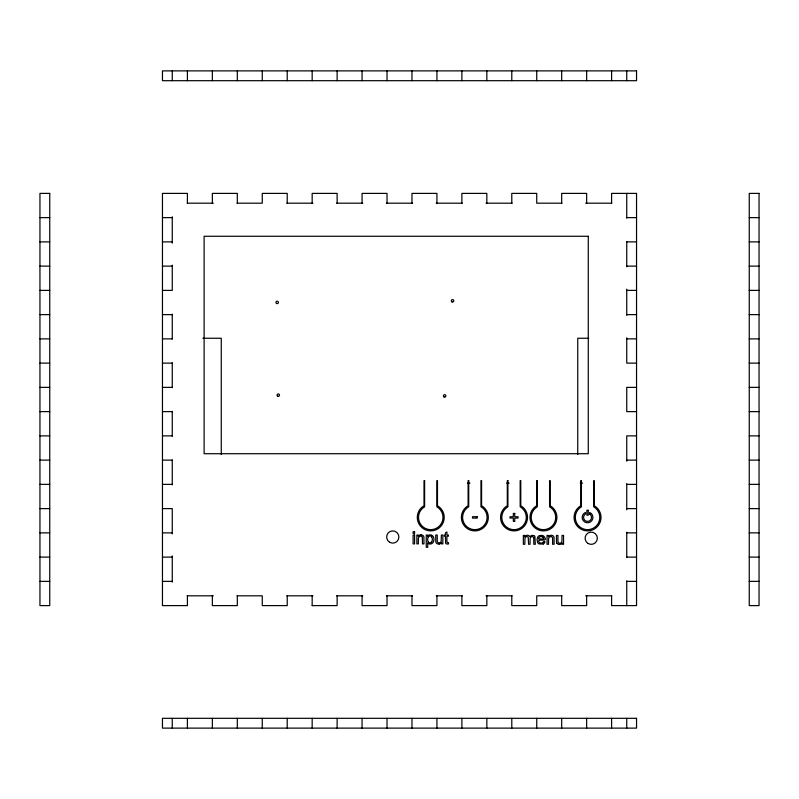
<?xml version="1.0" encoding="UTF-8"?>
<svg xmlns="http://www.w3.org/2000/svg" width="799" height="799" viewBox="0 0 799 799"><rect width="100%" height="100%" fill="white"/><g stroke="black" fill="none" stroke-linecap="round" stroke-linejoin="round"><path stroke-width="1.2" d="M543.01 542.481C543.37 540.903 545.987 541.163 544.608 542.771A3.476 3.476 0 0 1 543.23 544.009M543.23 544.009L539.095 543.969A3.665 3.665 0 0 1 537.627 542.601L537.008 539.395L537.867 536.818A3.905 3.905 0 0 1 538.756 535.969A3.715 3.715 0 0 1 539.465 535.58L542.381 535.45A3.645 3.645 0 0 1 543.759 536.189A3.835 3.835 0 0 1 544.309 536.788C549.253 543.1 535.929 537.537 539.135 542.211A2.657 2.657 0 0 0 539.734 542.751A2.537 2.537 0 0 0 540.434 543.07L541.862 543.11A2.217 2.217 0 0 0 543.01 542.491M439.17 544.009L439.58 543.949A3.036 3.036 0 0 0 440.649 543.47L441.517 542.571L441.517 543.889L442.846 543.889L442.846 535.03L441.368 535.03L441.188 541.342A1.958 1.958 0 0 1 440.439 542.351A2.457 2.457 0 0 1 438.721 542.761L438.571 542.731A1.598 1.598 0 0 1 437.353 541.662L437.253 540.703A20.554 20.554 0 0 1 437.243 539.934L437.243 535.03L435.765 535.03L435.765 540.484A14.742 14.742 0 0 0 435.775 541.133L435.815 541.632A2.936 2.936 0 0 0 436.304 542.99A1.858 1.858 0 0 0 436.604 543.3L436.993 543.58A3.556 3.556 0 0 0 439.17 543.999M420.973 534.881L419.735 535.08A2.956 2.956 0 0 0 418.736 535.67L418.197 536.279L418.197 535.03L416.868 535.03L416.868 543.889L418.346 543.889L418.386 538.326L419.205 536.678A2.347 2.347 0 0 1 420.204 536.249A2.717 2.717 0 0 1 420.664 536.209A1.698 1.698 0 0 1 422.421 537.288M187.196 203.186L213.343 203.186M237.003 203.186L262.272 203.186L262.262 193.388L287.221 193.388L287.221 203.186M286.811 203.186L312.958 203.186M336.619 203.186L362.766 203.186M386.426 203.186L412.574 203.186M436.234 203.186L462.381 203.186M486.042 203.186L512.189 203.186M561.997 203.186L536.738 203.186L536.738 193.388L511.789 193.388L511.789 203.186M585.657 203.186L611.804 203.186M39.95 217.628L49.748 217.628M162.457 217.628L172.264 217.628M626.746 217.628L636.543 217.628M749.252 217.628L759.05 217.628M39.95 241.887L49.748 241.887M162.457 241.887L172.264 241.887M626.746 241.887L636.543 241.887M749.252 241.887L759.05 241.887M39.95 266.127L49.748 266.127M162.457 266.127L172.264 266.127M626.746 266.127L636.543 266.127M749.252 266.127L759.05 266.127M39.95 290.387L49.748 290.387M162.457 290.387L172.264 290.387L172.254 265.138M626.746 290.387L636.543 290.387M749.252 290.387L759.05 290.387M39.95 314.626L49.748 314.626M162.457 314.626L172.264 314.626M626.746 314.626L636.543 314.626M749.252 314.626L759.05 314.626M202.886 338.247L221.263 338.247L221.263 454.561M588.773 338.247L577.747 338.247L577.747 454.561M39.95 338.876L49.748 338.876M162.457 338.876L172.264 338.876M626.746 338.876L636.543 338.876M749.252 338.876L759.05 338.876M39.95 363.126L49.748 363.126M162.457 363.126L172.264 363.126M636.543 363.126L626.746 363.126L626.746 337.807M749.252 363.126L759.05 363.126M39.95 387.375L49.748 387.375M162.457 387.375L172.264 387.375M636.543 387.375L626.746 387.375L626.746 411.625L636.543 411.625M749.252 387.375L759.05 387.375M39.95 411.625L49.748 411.625M162.457 411.625L172.264 411.625M749.252 411.625L759.05 411.625M39.95 435.874L49.748 435.874M162.457 435.874L172.264 435.874M636.543 435.874L626.746 435.874L626.746 461.203M749.252 435.874L759.05 435.874M39.95 460.124L49.748 460.124M162.457 460.124L172.264 460.124M626.746 460.124L636.543 460.124M749.252 460.124L759.05 460.124M467.495 483.105L469.942 483.105M506.696 483.105L509.143 483.105M580.194 483.105L582.641 483.105M39.95 484.364L49.748 484.364M162.457 484.374L172.264 484.374M626.746 484.374L636.543 484.374M749.252 484.364L759.05 484.364M39.95 508.613L49.748 508.613M162.457 508.613L172.264 508.613L172.254 533.862M626.746 508.613L636.543 508.613M749.252 508.613L759.05 508.613M39.95 532.863L49.748 532.863M162.457 532.873L172.264 532.873M626.746 532.873L636.543 532.873M749.252 532.863L759.05 532.863M39.95 557.113L49.748 557.113M162.457 557.113L172.264 557.113M626.746 557.113L636.543 557.113M749.252 557.113L759.05 557.113M39.95 581.362L49.748 581.362M162.457 581.362L172.264 581.362M626.746 581.362L636.543 581.362M749.252 581.362L759.05 581.362M187.196 595.814L213.343 595.814M237.003 595.814L262.272 595.814L262.272 605.612L287.221 605.612L287.221 595.814M286.811 595.814L312.958 595.814M336.619 595.814L362.766 595.814M386.426 595.814L412.574 595.814M436.234 595.814L462.381 595.814M486.042 595.814L512.189 595.814M561.997 595.814L536.738 595.814L536.738 605.612L511.789 605.612L511.789 595.814M585.657 595.814L611.804 595.814M312.169 605.612L337.128 605.612L337.128 595.814M447.39 542.591L446.921 541.822A7.011 7.011 0 0 1 446.911 541.402L446.911 536.209L448.379 536.209L448.379 535.03L446.911 535.03L446.911 531.954L445.433 532.853L445.433 535.03L444.324 535.03L444.324 536.209L445.433 536.209L445.612 543.1A1.468 1.468 0 0 0 446.132 543.71A1.538 1.538 0 0 0 446.481 543.889L447.1 544.019A5.223 5.223 0 0 0 448.599 543.889L448.379 542.581A5.823 5.823 0 0 1 447.74 542.641M422.351 537.318L422.481 543.889L423.959 543.889L423.889 537.138A2.926 2.926 0 0 0 423.42 535.919A1.928 1.928 0 0 0 423.001 535.5L422.731 535.32A3.546 3.546 0 0 0 420.973 534.891M533.712 537.587L533.822 544.279L535.3 544.279L534.901 536.419A2.057 2.057 0 0 0 534.591 536.009A2.187 2.187 0 0 0 533.972 535.56L531.764 535.38L529.757 536.678A2.207 2.207 0 0 0 528.608 535.51L527.809 535.31A4.045 4.045 0 0 0 527.13 535.29A2.996 2.996 0 0 0 525.952 535.59A3.196 3.196 0 0 0 524.673 536.748L524.673 535.43L523.345 535.43L523.345 544.279L524.823 544.279L525.003 538.077A2.267 2.267 0 0 1 525.123 537.747A1.868 1.868 0 0 1 525.842 536.938A2.227 2.227 0 0 1 527.01 536.608L527.879 536.798A1.099 1.099 0 0 1 528.219 537.108L528.588 544.279L530.057 544.279L530.097 538.556L530.836 537.078A2.037 2.037 0 0 1 531.575 536.698L531.784 536.648A2.537 2.537 0 0 1 532.234 536.608M626.746 70.881L626.746 80.689M626.746 193.388L626.746 218.147M626.746 241.598L626.746 266.756M626.746 289.188L626.746 315.365M626.746 483.635L626.746 509.812M626.746 532.244L626.746 557.402M626.746 580.853L626.746 605.612M626.746 718.311L626.746 728.119M611.595 70.881L611.595 80.689M611.605 203.186L611.595 193.388L636.543 193.388L636.543 605.612L611.595 605.612L611.605 595.814M611.595 718.311L611.595 728.119M586.646 70.881L586.646 80.689M586.646 203.186L586.646 193.388L561.687 193.388L561.687 203.186M586.646 595.814L586.646 605.612L561.687 605.612L561.687 595.814M586.646 718.311L586.646 728.119M561.687 70.881L561.687 80.689M561.687 718.311L561.687 728.119M536.738 70.881L536.738 80.689M536.738 718.311L536.738 728.119M511.789 70.881L511.789 80.689M511.789 718.311L511.789 728.119M486.841 70.881L486.841 80.689M486.831 203.186L486.831 193.388L461.882 193.388L461.882 203.186M486.841 595.814L486.841 605.612L461.882 605.612L461.882 595.814M486.841 718.311L486.841 728.119M461.882 70.881L461.882 80.689M461.882 718.311L461.882 728.119M436.933 70.881L436.933 80.689M436.933 203.186L436.933 193.388L411.974 193.388L411.974 203.186M436.933 595.814L436.933 605.612L411.974 605.612L411.974 595.814M436.933 718.311L436.933 728.119M427.645 536.239L427.645 535.03L426.247 535.03L426.247 547.285L427.715 547.285L427.715 542.901A3.106 3.106 0 0 0 428.703 543.71A2.826 2.826 0 0 0 429.862 544.029A3.645 3.645 0 0 0 431.77 543.59L432.009 543.46A3.556 3.556 0 0 0 433.158 542.321L433.428 541.812A5.523 5.523 0 0 0 433.887 540.044A6.202 6.202 0 0 0 433.497 537.088L433.088 536.369A3.386 3.386 0 0 0 430.741 534.921A4.145 4.145 0 0 0 429.982 534.891L429.223 535.02A2.467 2.467 0 0 0 428.733 535.22A3.406 3.406 0 0 0 427.655 536.249M411.974 70.881L411.974 80.689M411.974 718.311L411.974 728.119M387.026 70.881L387.026 80.689M387.036 203.186L387.026 193.388L362.067 193.388L362.067 203.186M387.026 595.814L387.036 605.612L362.067 605.612L362.067 595.814M387.026 718.311L387.026 728.119M362.067 70.881L362.067 80.689M362.067 718.311L362.067 728.119M337.128 70.881L337.128 80.689M337.128 203.186L337.128 193.388L312.169 193.388L312.169 203.186M337.128 718.311L337.128 728.119M312.169 70.881L312.169 80.689M312.169 595.814L312.169 605.612M312.169 718.311L312.169 728.119M287.221 70.881L287.221 80.689M287.221 718.311L287.221 728.119M262.262 70.881L262.262 80.689M262.262 718.311L262.262 728.119M237.313 70.881L237.313 80.689M237.323 203.186L237.313 193.388L212.354 193.388L212.364 203.186M237.323 595.814L237.313 605.612L212.354 605.612L212.354 595.814M237.313 718.311L237.313 728.119M212.354 70.881L212.354 80.689M212.354 718.311L212.354 728.119M187.405 70.881L187.405 80.689M187.405 203.186L187.415 193.388L162.457 193.388L162.457 605.612L187.415 605.612L187.405 595.814M187.405 718.311L187.405 728.119M172.254 70.881L172.254 80.689M172.254 216.819L172.254 243.076M172.254 314.117L172.254 339.046M172.254 362.736L172.254 387.655M172.254 411.345L172.254 436.274M172.254 459.954L172.254 484.883M172.254 555.924L172.254 582.181M172.254 718.311L172.254 728.119M557.013 543.38A1.858 1.858 0 0 0 557.303 543.7L557.692 543.969A3.556 3.556 0 0 0 559.879 544.399L560.279 544.339A3.036 3.036 0 0 0 561.357 543.859L562.226 542.97L562.226 544.279L563.555 544.279L563.555 535.43L562.077 535.43L561.887 541.732A1.958 1.958 0 0 1 561.148 542.741A2.457 2.457 0 0 1 559.43 543.16L559.28 543.13A1.598 1.598 0 0 1 558.062 542.062L557.952 541.103A20.554 20.554 0 0 1 557.942 540.334L557.942 535.43L556.464 535.43L556.464 540.883A14.742 14.742 0 0 0 556.484 541.522L556.513 542.022A2.936 2.936 0 0 0 557.003 543.39M550.821 536.658A1.698 1.698 0 0 1 552.568 537.687L552.628 544.279L554.106 544.279L554.027 537.417A2.926 2.926 0 0 0 553.567 536.309A1.928 1.928 0 0 0 553.148 535.899L552.888 535.72A3.546 3.546 0 0 0 551.13 535.29L549.882 535.48A2.956 2.956 0 0 0 548.883 536.069L548.354 536.678L548.354 535.43L547.025 535.43L547.025 544.279L548.494 544.279L548.543 538.726L549.362 537.068A2.347 2.347 0 0 1 550.361 536.648A2.717 2.717 0 0 1 550.811 536.608M532.244 536.658A1.478 1.478 0 0 1 533.772 537.557M543.11 537.357A2.647 2.647 0 0 0 538.526 538.965L543.7 538.965A2.916 2.916 0 0 0 543.15 537.337M428.374 541.912A4.185 4.185 0 0 1 428.364 537.148M431.75 541.972A2.307 2.307 0 0 1 428.234 542.022M431.62 536.968A4.255 4.255 0 0 1 431.6 541.862M428.184 537.028A2.307 2.307 0 0 1 431.84 536.798M636.543 70.881L162.457 70.881L162.457 80.689L636.543 80.689L636.543 70.881M49.748 193.388L39.95 193.388L39.95 605.612L49.748 605.612L49.748 193.388M759.05 193.388L749.252 193.388L749.252 605.612L759.05 605.612L759.05 193.388M588.284 236.264L204.115 236.264L204.115 453.712L588.284 453.712L588.284 236.264M424.619 480.658L424.009 480.658L424.009 505.737A13.473 13.473 0 0 0 420.424 526.072A13.473 13.473 0 0 0 441.068 526.072A13.473 13.473 0 0 0 437.482 505.737L437.482 480.658L436.873 480.658L436.873 506.796A12.255 12.255 0 0 1 440.129 525.283A12.255 12.255 0 0 1 421.363 525.283A12.255 12.255 0 0 1 424.619 506.796L424.619 480.658M468.723 480.658L468.104 480.658L468.104 505.737A13.473 13.473 0 0 0 464.519 526.072A13.473 13.473 0 0 0 485.173 526.072A13.473 13.473 0 0 0 481.587 505.737L481.587 480.658L480.968 480.658L480.968 506.796A12.255 12.255 0 0 1 484.234 525.283A12.255 12.255 0 0 1 465.457 525.283A12.255 12.255 0 0 1 468.723 506.796L468.723 480.658M507.924 480.658L507.305 480.658L507.305 505.737A13.473 13.473 0 0 0 503.72 526.072A13.473 13.473 0 0 0 524.374 526.072A13.473 13.473 0 0 0 520.788 505.737L520.788 480.658L520.169 480.658L520.169 506.796A12.255 12.255 0 0 1 523.435 525.283A12.255 12.255 0 0 1 504.658 525.283A12.255 12.255 0 0 1 507.924 506.796L507.924 480.658M537.327 480.658L536.708 480.658L536.708 505.737A13.473 13.473 0 0 0 533.123 526.072A13.473 13.473 0 0 0 553.767 526.072A13.473 13.473 0 0 0 550.181 505.737L550.181 480.658L549.572 480.658L549.572 506.796A12.255 12.255 0 0 1 552.828 525.283A12.255 12.255 0 0 1 534.062 525.283A12.255 12.255 0 0 1 537.327 506.796L537.327 480.658M581.422 480.658L580.813 480.658L580.813 505.737A13.473 13.473 0 0 0 577.228 526.072A13.473 13.473 0 0 0 597.872 526.072A13.473 13.473 0 0 0 594.286 505.737L594.286 480.658L593.677 480.658L593.677 506.796A12.255 12.255 0 0 1 596.933 525.283A12.255 12.255 0 0 1 578.166 525.283A12.255 12.255 0 0 1 581.422 506.796L581.422 480.658M588.244 510.281L586.856 510.281L586.856 515.175L588.244 515.175L588.244 510.281M514.746 513.427L513.348 513.427L513.348 516.743L510.022 516.743L510.022 518.072L513.348 518.072L513.348 521.397L514.746 521.397L514.746 518.072L518.072 518.072L518.072 516.743L514.746 516.743L514.746 513.427M477.173 516.713L472.519 516.713L472.519 518.112L477.173 518.112L477.173 516.713M414.581 531.715L413.103 531.715L413.103 533.412L414.581 533.412L414.581 531.715M414.581 535.03L413.103 535.03L413.103 543.889L414.581 543.889L414.581 535.03M636.543 718.311L162.457 718.311L162.457 728.119L636.543 728.119L636.543 718.311M589.642 514.027L589.642 512.459A5.373 5.373 0 0 1 591.809 520.698A5.373 5.373 0 0 1 583.29 520.698A5.373 5.373 0 0 1 585.457 512.459L585.457 514.027A3.985 3.985 0 0 0 584.528 519.999A3.985 3.985 0 0 0 590.571 519.999A3.985 3.985 0 0 0 589.642 514.027M276.564 303.48A1.228 1.228 0 0 0 278.402 302.422A1.228 1.228 0 0 0 276.564 301.353A1.228 1.228 0 0 0 276.564 303.48M451.934 301.882A1.228 1.228 0 0 0 453.772 300.824A1.228 1.228 0 0 0 451.934 299.765A1.228 1.228 0 0 0 451.934 301.882M444.034 396.943A1.228 1.228 0 0 0 445.872 395.885A1.228 1.228 0 0 0 444.034 394.826A1.228 1.228 0 0 0 444.034 396.943M277.672 396.214A1.228 1.228 0 0 0 279.51 395.155A1.228 1.228 0 0 0 277.672 394.087A1.228 1.228 0 0 0 277.672 396.214M588.164 543.54A6.122 6.122 0 0 0 597.352 538.236A6.122 6.122 0 0 0 588.164 532.933A6.122 6.122 0 0 0 588.164 543.54M389.702 542.311A6.122 6.122 0 0 0 398.891 537.008A6.122 6.122 0 0 0 389.702 531.705A6.122 6.122 0 0 0 389.702 542.311"/></g></svg>
